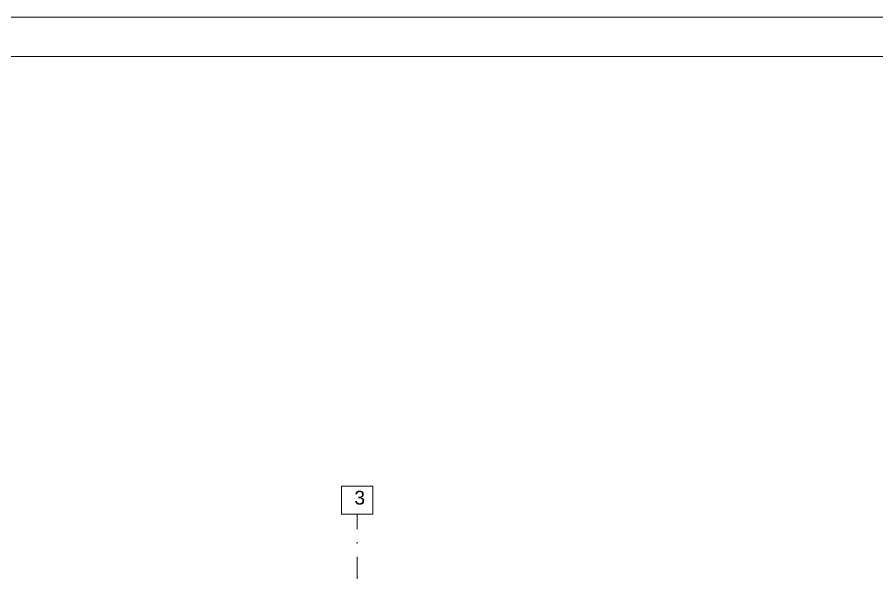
# Model space of a CAD drawing. Header units: millimetres. Extents: x -115530 to 122462, y -34508 to 119375.
# Drawn here: x -10144 to 813, y 112285 to 119375 of the extents above; entities that cross this region are included whole.
import ezdxf

# ---------------------------------------------------------------- set-up
doc = ezdxf.new("R2010")
doc.units = ezdxf.units.MM
doc.header["$MEASUREMENT"] = 0
doc.linetypes.add('Dot & Dashed', pattern=[670.277762, 317.5, -176.388889, 0, -176.388874])
doc.layers.add('OSKI', color=7, linetype='Continuous', lineweight=20, true_color=0x156a84)
doc.layers.add('Roofs_Pen_No__1', color=7, linetype='Continuous', lineweight=13)
doc.styles.add('GENERATED_STYLE_1', font='arial.ttf')

msp = doc.modelspace()

# ---------------------------------------------------------------- linework, layer by layer
at = {"layer": 'OSKI', "linetype": 'Dot & Dashed'}
msp.add_line((-5810.19, 96753.97), (-5810.19, 113035.14), dxfattribs=at)
at = {"layer": 'OSKI'}
msp.add_lwpolyline([(-6009.98, 113391.35), (-5609.98, 113391.35), (-5609.98, 113035.14), (-6009.98, 113035.14)], close=True, dxfattribs=at)
at = {"layer": 'Roofs_Pen_No__1'}
for points in [[(-31530.44, 89675.49), (10469.56, 89675.49), (10469.56, 119375.49), (-31530.44, 119375.49)], [(-29030.44, 90175.49), (9969.56, 90175.49), (9969.56, 118875.49), (-29030.44, 118875.49)]]:
    msp.add_lwpolyline(points, close=True, dxfattribs=at)

# ---------------------------------------------------------------- texts
at = {"layer": 'OSKI', "linetype": 'Dot & Dashed', "insert": (-5845.94, 113153.85), "char_height": 175, "attachment_point": 7, "style": 'GENERATED_STYLE_1'}
msp.add_mtext('3', dxfattribs=at)

doc.saveas('drawing.dxf')
